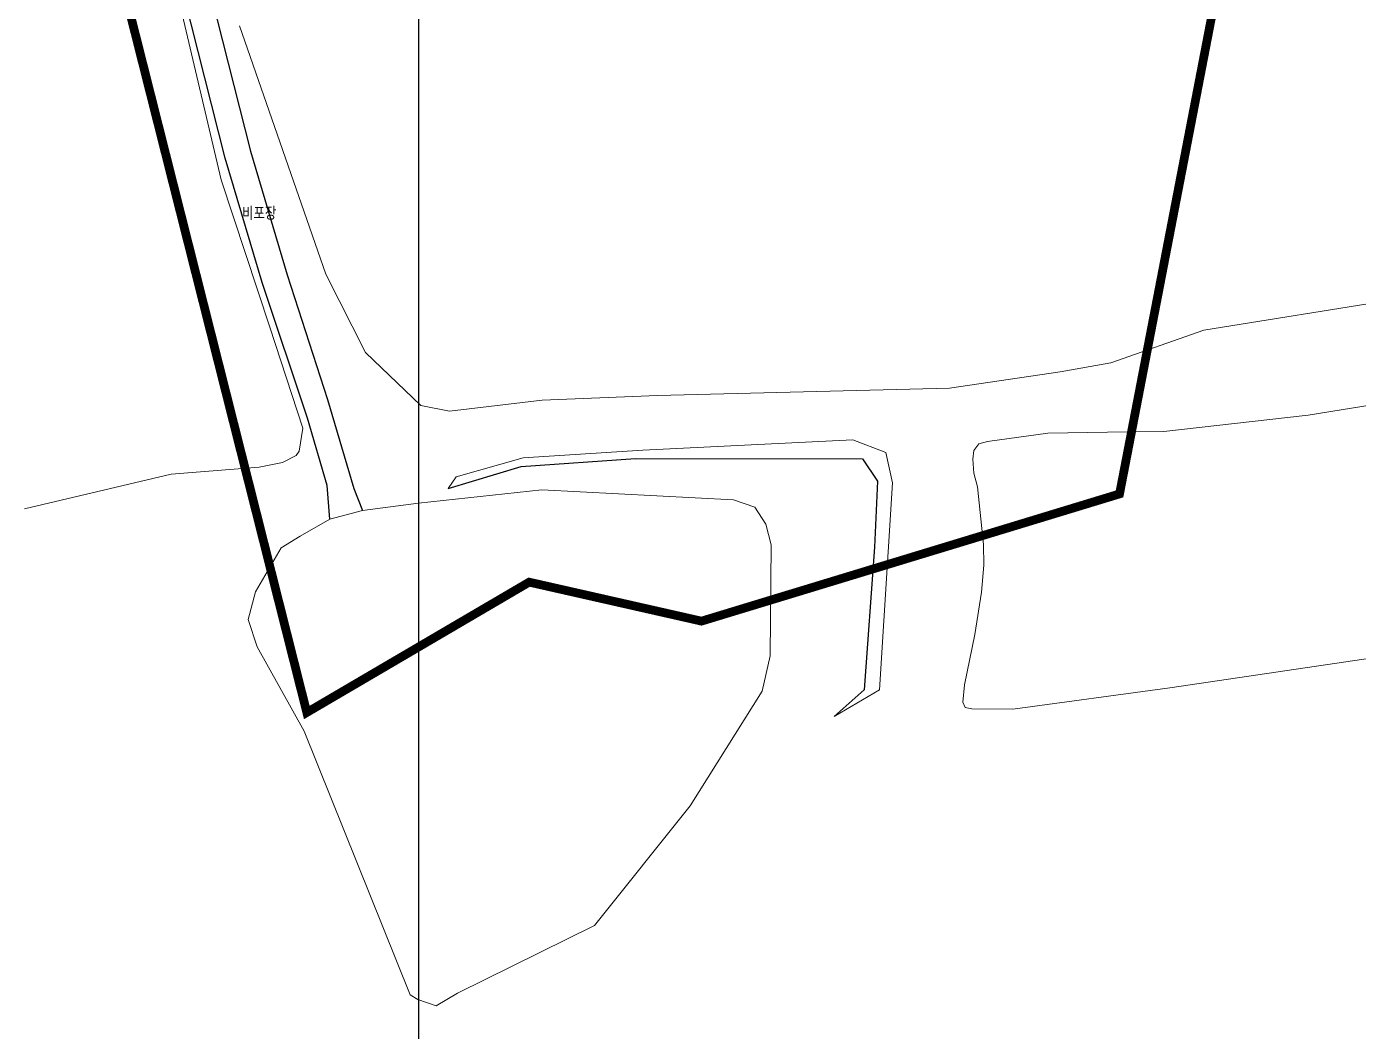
# Model space of a CAD drawing. Extents: x 296690 to 298491, y 586647 to 587790.
# Drawn here: x 297014.8 to 297167.4, y 586867.8 to 586983 of the extents above; entities that cross this region are included whole.
import ezdxf

# ---------------------------------------------------------------- set-up
doc = ezdxf.new("R2010")
doc.units = 0
doc.header["$MEASUREMENT"] = 0
doc.linetypes.add('PHANTOM2', pattern=[1.25, 0.625, -0.125, 0.125, -0.125, 0.125, -0.125])
for name, color, linetype in [('_조사구역', 6, 'Continuous'), ('도로_비포장', 27, 'Continuous'), ('석축_상단', 25, 'SUKCHUK')]:
    doc.layers.add(name, color=color, linetype=linetype)
for name, color, linetype, lineweight in [('바닥재질', 254, 'Continuous', 20), ('밭', 3, 'Continuous', 18), ('석축_하단', 30, 'Continuous', 18)]:
    doc.layers.add(name, color=color, linetype=linetype, lineweight=lineweight)
doc.styles.add('GHS', font='simplex.shx', dxfattribs={"bigfont": 'ngsw.shx'})
doc.styles.add('sks-ghs', font='romans.shx', dxfattribs={"bigfont": 'ghs.shx'})
doc.linetypes.add('SUKCHUK', pattern='A,1,["V",sks-ghs,S=0.5,R=0,X=0.5,Y=0],0.25,["V",sks-ghs,S=0.5,R=0,X=0.5,Y=0],0.25,["V",sks-ghs,S=0.5,R=0,X=0.5,Y=0],1', length=2.5)

msp = doc.modelspace()

# ---------------------------------------------------------------- linework, layer by layer
msp.add_lwpolyline([(297059.73, 586774.97), (297059.73, 587049.97), (297509.73, 587049.97), (297509.73, 586774.97), (297059.73, 586774.97)])
at = {"layer": '_조사구역', "color": 1, "linetype": 'PHANTOM2', "ltscale": 10, "const_width": 1, "flags": 128}
msp.add_lwpolyline([(296888.84, 587577.29), (296916.15, 587564.87), (296917.16, 587546.98), (296944.06, 587499.88), (296962.64, 587506.35), (296964.44, 587470.58), (296997.02, 587434.8), (296987.35, 587416.46), (297013.51, 587382.87), (297017.84, 587370.08), (297028.94, 587352.6), (297029.92, 587342.81), (297037.31, 587334.59), (297040.56, 587314.96), (297070.47, 587308.46), (297100.62, 587240.51), (296816.88, 587204.01), (296810.03, 587153.67), (296842.85, 587123.71), (296813.17, 587102.47), (296801.87, 587080.63), (296792.42, 587066.55), (296780.99, 587053.96), (296729.3, 587013.64), (296789.94, 586992.35), (296824.61, 587004.26), (296850.23, 586942.24), (296893.72, 586957.02), (296943.19, 587021.67), (296972.09, 586999.95), (296987, 586998.05), (297023.23, 586997.93), (297046.89, 586904.34), (297072.38, 586919.28), (297092.13, 586914.81), (297140.05, 586929.39), (297161.26, 587039.31), (297169.67, 587043.4), (297143.69, 587095.58), (297202.29, 587171.68), (297208.17, 587171.56), (297223.3, 587185.23), (297231.66, 587208.89), (297261.64, 587209.69), (297274.46, 587204.56), (297288.68, 587207.29), (297312.55, 587205.4), (297330.39, 587243.47), (297352.25, 587274.95), (297366.21, 587284.27), (297417.02, 587287.72), (297445.1, 587268.3), (297503.61, 587227.81), (297523.96, 587277.06), (297579.61, 587285.31), (297639.29, 587334.83), (297716.69, 587369.95), (297740.28, 587286.16), (297825.46, 587201.84), (297873.06, 587112.59), (297985.44, 587163.71), (298083.12, 587194.83), (298077.66, 587264.11), (298068.85, 587288.67), (298075.49, 587302.92), (298064.34, 587344.33), (298031.59, 587377.11), (298044.64, 587441.82), (298042.94, 587499.78), (298028.92, 587538.45), (298039.34, 587564.95), (298043.46, 587576.46), (298029.63, 587619.83), (298018.44, 587640.96), (298021.43, 587663.04), (298018.74, 587675.87), (298016.58, 587686.14), (298003.66, 587699.07), (297992.44, 587709.1), (297988.83, 587725.13), (297944.08, 587728.99), (297800.52, 587643.82), (297772.38, 587662.14), (297757.38, 587592.19), (297693.21, 587575.36), (297656.54, 587574.02), (297572.22, 587570.95), (297613.4, 587635.68), (297629.04, 587661.26), (297639.97, 587676.97), (297661.05, 587707.24), (297598.57, 587775.35), (297577.8, 587771.53), (297529.25, 587759.19), (297490.27, 587737.05), (297479.32, 587721.33), (297454.97, 587717.47), (297250.91, 587692.79), (297212.29, 587661.66), (297187.56, 587688.51), (297176.05, 587696.22), (297149.46, 587697.29), (297117.93, 587719.01), (297086.05, 587732.64), (297066.45, 587740.82), (297055.85, 587761.22), (297045.64, 587752.78), (296998.56, 587747.18), (296975.92, 587745.76), (296966.62, 587742.51), (296946.71, 587733.47), (296916.68, 587715.59), (296875.89, 587729.39), (296872.69, 587730.05), (296872.4, 587730.11), (296864.88, 587731.65), (296743.31, 587733.69), (296691.62, 587698.85), (296718.09, 587653.84), (296730.15, 587649.14), (296737.49, 587637.8), (296758.71, 587639.51), (296767.47, 587630.15), (296786.92, 587626.97), (296789.39, 587586.73), (296810.55, 587586.52), (296815.91, 587576.91), (296842.39, 587563.91), (296888.84, 587577.29)], dxfattribs=at)
at = {"layer": '도로_비포장'}
for p, q in [((297037.55, 586967.87), (297032.73, 586986.84)), ((297035.77, 586987.06), (297040.44, 586968.67)), ((297041.78, 586953.63), (297037.55, 586967.87)), ((297040.44, 586968.67), (297044.65, 586954.51)), ((297044.65, 586954.51), (297049.26, 586940.21)), ((297046.96, 586938.08), (297041.78, 586953.63)), ((297049.26, 586940.21), (297052.29, 586930.02)), ((297049.22, 586930.37), (297046.96, 586938.08)), ((297049.52, 586926.48), (297049.22, 586930.37)), ((297052.29, 586930.02), (297053.28, 586927.49))]:
    msp.add_line(p, q, dxfattribs=at)
at = {"layer": '밭'}
for points in [[(296986.48, 586970.35), (297017.55, 586985.75), (297017.98, 586985.86), (297019.91, 586986), (297029.16, 586986.56), (297029.72, 586986.55), (297030.87, 586986.41), (297031.48, 586986.23), (297032.31, 586985.7), (297037.08, 586965.41), (297042.67, 586948.49), (297046.42, 586936.94), (297046.02, 586934.3), (297045.66, 586933.78), (297044.12, 586933), (297041.43, 586932.46), (297031.34, 586931.64), (297014.53, 586927.69)], [(297039.18, 586983.04), (297049.07, 586954.58), (297053.6, 586945.6), (297059.95, 586939.53), (297063.26, 586938.89), (297073.86, 586940.14), (297087.07, 586940.66), (297120.56, 586941.52), (297133.24, 586943.38), (297139.04, 586944.41), (297149.71, 586948.17)], [(297149.71, 586948.17), (297171.6, 586951.69)], [(297171.4, 586910.93), (297145.8, 586907.15), (297127.83, 586904.73), (297123.11, 586904.77), (297122.36, 586904.93), (297122.08, 586905.51), (297122.27, 586907.52), (297123.47, 586913.29), (297124.23, 586918.15), (297124.5, 586921.21), (297124.47, 586923.6), (297123.76, 586930.21), (297123.35, 586931.77), (297123.22, 586933.37), (297123.35, 586934.36), (297123.93, 586935.14), (297124.92, 586935.39), (297131.83, 586936.37), (297138.68, 586936.46), (297145.11, 586936.55), (297161.68, 586938.42), (297176.59, 586940.84)], [(297058.75, 586871.96), (297059.61, 586871.46), (297061.7, 586870.71), (297064.16, 586872.15), (297079.86, 586879.91), (297090.85, 586893.65), (297099.1, 586906.78), (297100.02, 586910.84), (297100.12, 586923.57), (297099.51, 586925.94), (297098.26, 586927.89), (297095.79, 586928.73), (297073.84, 586929.86), (297059.68, 586928.34), (297053.28, 586927.49), (297049.52, 586926.48), (297046.11, 586924.56), (297043.96, 586923.23), (297041.01, 586918.16), (297040.17, 586914.98), (297041.2, 586911.85), (297046.57, 586902.19), (297058.75, 586871.96)]]:
    msp.add_lwpolyline(points, dxfattribs=at)
at = {"layer": '석축_상단'}
for p, q in [((297063.09, 586930), (297071.46, 586932.55)), ((297071.46, 586932.55), (297084.56, 586933.45)), ((297084.56, 586933.45), (297110.58, 586933.42)), ((297110.58, 586933.42), (297112.32, 586930.86)), ((297112.32, 586930.86), (297111.95, 586923.29)), ((297111.95, 586923.29), (297110.79, 586906.95)), ((297110.79, 586906.95), (297107.35, 586903.87))]:
    msp.add_line(p, q, dxfattribs=at)
at = {"layer": '석축_하단'}
for p, q in [((297085.4, 586934.41), (297109.46, 586935.59)), ((297109.46, 586935.59), (297113.25, 586934.15)), ((297071.68, 586933.52), (297085.4, 586934.41)), ((297113.25, 586934.15), (297114.01, 586930.67)), ((297064.02, 586931.35), (297071.68, 586933.52)), ((297063.09, 586930), (297064.02, 586931.35)), ((297114.01, 586930.67), (297112.54, 586906.94)), ((297112.54, 586906.94), (297107.35, 586903.87))]:
    msp.add_line(p, q, dxfattribs=at)

# ---------------------------------------------------------------- texts
at = {"layer": '바닥재질', "insert": (297039.46, 586960.8), "char_height": 1.5, "attachment_point": 7, "style": 'GHS'}
msp.add_mtext('비포장', dxfattribs=at)

doc.saveas('drawing.dxf')
